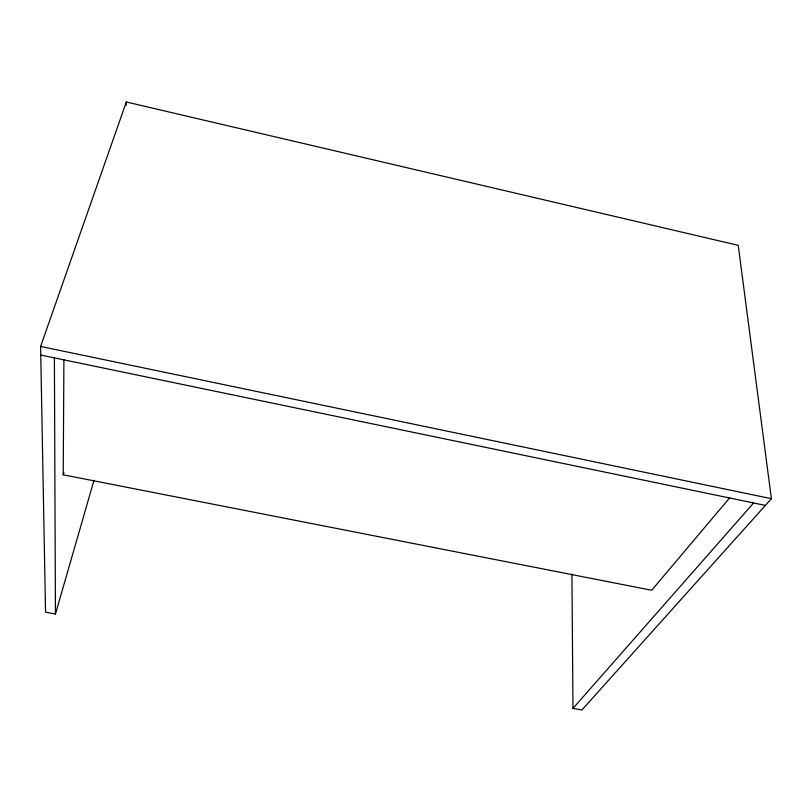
<?xml version="1.0" encoding="UTF-8"?>
<svg xmlns="http://www.w3.org/2000/svg" width="812" height="812" viewBox="0 0 812 812"><rect width="100%" height="100%" fill="white"/><g stroke="black" fill="none" stroke-linecap="round" stroke-linejoin="round"><path stroke-width="1.22" d="M729.755 497.726L651.711 590.263L63.214 474.807L63.915 359.604M126.134 105.377L126.327 101.987L738.23 245.336L771.4 498.7L581.889 710.013L572.988 708.389L571.912 574.064M126.327 101.987L40.6 346.45L45.543 612.197L55.449 614.004L94.019 480.207M63.214 474.807L63.915 472.523M572.988 708.389L753.597 502.963M40.6 346.45L771.4 498.7M40.762 355.047L765.391 505.409M54.394 357.879L55.449 614.004"/></g></svg>
